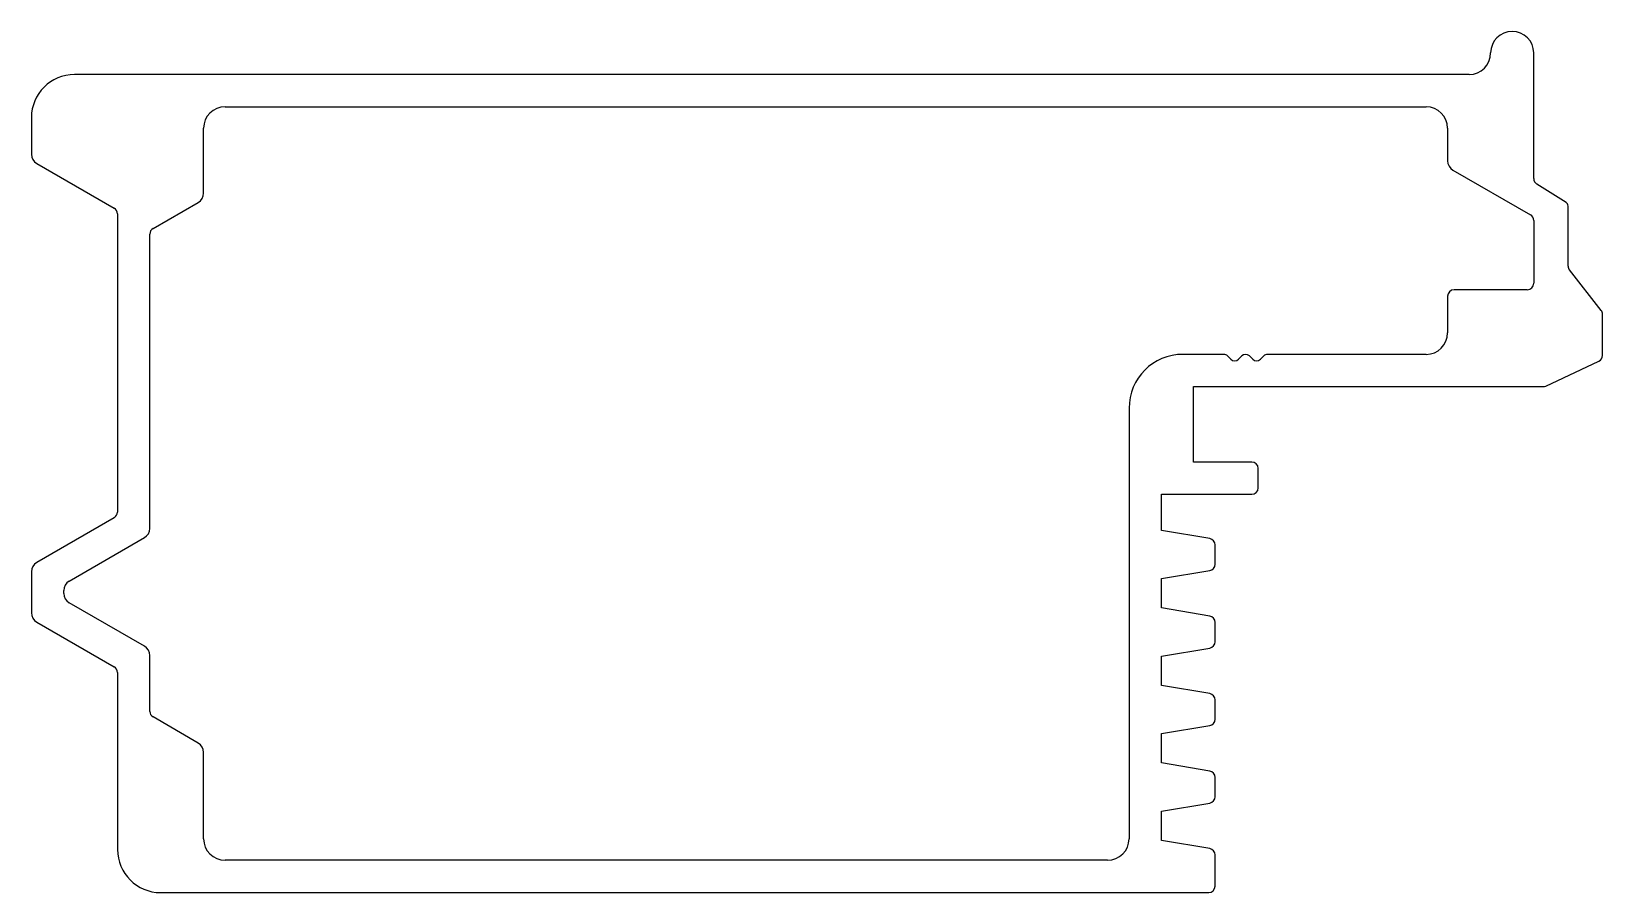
# Model space of a CAD drawing. Extents: x 1153.2 to 1226.2, y 888.8 to 928.8.
import ezdxf

# ---------------------------------------------------------------- set-up
doc = ezdxf.new("R2010")
doc.units = 0
doc.layers.add('GRUBA', color=10, linetype='CONTINUOUS')

msp = doc.modelspace()

# ---------------------------------------------------------------- linework, layer by layer
at = {"layer": 'GRUBA', "color": 0}
for p, q in [((1222.956, 921.994), (1222.956, 927.827)), ((1219.956, 926.827), (1155.156, 926.827)), ((1162.156, 925.327), (1217.956, 925.327)), ((1153.156, 924.827), (1153.156, 923.125)), ((1161.156, 921.316), (1161.156, 924.327)), ((1218.956, 924.327), (1218.956, 922.816)), ((1153.406, 922.692), (1157.006, 920.614)), ((1219.206, 922.383), (1222.806, 920.305)), ((1224.462, 920.886), (1223.097, 921.739)), ((1158.806, 919.671), (1160.906, 920.883)), ((1224.556, 917.931), (1224.556, 920.717)), ((1157.156, 920.354), (1157.156, 906.501)), ((1222.956, 920.045), (1222.956, 917.127)), ((1158.656, 905.746), (1158.656, 919.411)), ((1226.092, 915.869), (1224.62, 917.746)), ((1218.956, 916.527), (1218.956, 914.827)), ((1222.656, 916.827), (1219.256, 916.827)), ((1226.156, 913.778), (1226.156, 915.684)), ((1208.553, 913.827), (1206.656, 913.827)), ((1208.886, 913.599), (1208.73, 913.754)), ((1209.395, 913.754), (1209.239, 913.599)), ((1209.904, 913.599), (1209.748, 913.754)), ((1210.413, 913.754), (1210.257, 913.599)), ((1217.956, 913.827), (1210.59, 913.827)), ((1223.516, 912.355), (1225.983, 913.506)), ((1207.156, 908.827), (1207.156, 912.327)), ((1207.156, 912.327), (1223.39, 912.327)), ((1204.156, 911.327), (1204.156, 891.327)), ((1209.856, 908.827), (1207.156, 908.827)), ((1210.156, 907.627), (1210.156, 908.527)), ((1205.656, 905.646), (1205.656, 907.327)), ((1205.656, 907.327), (1209.856, 907.327)), ((1157.006, 906.241), (1153.406, 904.162)), ((1154.906, 903.292), (1158.406, 905.313)), ((1207.906, 905.269), (1205.656, 905.646)), ((1208.156, 904.081), (1208.156, 904.973)), ((1205.656, 903.409), (1207.906, 903.785)), ((1153.156, 903.729), (1153.156, 901.825)), ((1205.656, 902.046), (1205.656, 903.409)), ((1154.656, 902.725), (1154.656, 902.859)), ((1158.406, 900.272), (1154.906, 902.292)), ((1207.906, 901.669), (1205.656, 902.046)), ((1153.406, 901.392), (1157.006, 899.314)), ((1208.156, 900.481), (1208.156, 901.373)), ((1205.656, 899.809), (1207.906, 900.185)), ((1158.656, 897.244), (1158.656, 899.839)), ((1205.656, 898.446), (1205.656, 899.809)), ((1157.156, 899.054), (1157.156, 890.827)), ((1207.906, 898.069), (1205.656, 898.446)), ((1208.156, 896.881), (1208.156, 897.773)), ((1160.906, 895.772), (1158.806, 896.984)), ((1205.656, 896.209), (1207.906, 896.585)), ((1205.656, 894.846), (1205.656, 896.209)), ((1161.156, 891.327), (1161.156, 895.339)), ((1207.906, 894.469), (1205.656, 894.846)), ((1208.156, 893.281), (1208.156, 894.173)), ((1205.656, 892.609), (1207.906, 892.985)), ((1205.656, 891.246), (1205.656, 892.609)), ((1207.906, 890.869), (1205.656, 891.246)), ((1203.156, 890.327), (1162.156, 890.327)), ((1208.156, 889.127), (1208.156, 890.573)), ((1159.156, 888.827), (1207.856, 888.827))]:
    msp.add_line(p, q, dxfattribs=at)
for centre, radius, start, end in [((1221.956, 927.827), 1, 90, 180), ((1221.956, 927.827), 1, 0, 90), ((1219.956, 927.827), 1, 270, 0), ((1155.156, 924.827), 2, 90, 180), ((1162.156, 924.327), 1, 90, 180), ((1217.956, 924.327), 1, 360, 90), ((1153.656, 923.125), 0.5, 180, 240), ((1219.456, 922.816), 0.5, 180, 240), ((1223.256, 921.994), 0.3, 180, 237.99462), ((1160.656, 921.316), 0.5, 300, 360), ((1156.856, 920.354), 0.3, 0, 60), ((1224.356, 920.717), 0.2, 0, 57.99462), ((1222.656, 920.045), 0.3, 0, 60), ((1158.956, 919.411), 0.3, 120, 180), ((1224.856, 917.931), 0.3, 180, 218.10758), ((1222.656, 917.127), 0.3, 270, 0), ((1219.256, 916.527), 0.3, 90, 180), ((1225.856, 915.684), 0.3, 0, 38.10758), ((1217.956, 914.827), 1, 270, 0), ((1206.656, 911.327), 2.5, 90, 180), ((1208.553, 913.577), 0.25, 45, 90), ((1209.062, 913.775), 0.25, 225, 315), ((1209.571, 913.577), 0.25, 45, 135), ((1210.081, 913.775), 0.25, 225, 315), ((1210.59, 913.577), 0.25, 90, 135), ((1225.856, 913.778), 0.3, 295, 360), ((1223.39, 912.627), 0.3, 270, 295), ((1209.856, 908.527), 0.3, 0, 90), ((1209.856, 907.627), 0.3, 270, 360), ((1156.856, 906.501), 0.3, 300, 0), ((1158.156, 905.746), 0.5, 300, 360), ((1207.856, 904.973), 0.3, 0, 80.5), ((1153.656, 903.729), 0.5, 120, 180), ((1207.856, 904.081), 0.3, 279.5, 360), ((1155.156, 902.859), 0.5, 120, 180), ((1155.156, 902.725), 0.5, 180, 240), ((1153.656, 901.825), 0.5, 180, 240), ((1207.856, 901.373), 0.3, 0, 80.5), ((1158.156, 899.839), 0.5, 0, 60), ((1207.856, 900.481), 0.3, 279.5, 360), ((1156.856, 899.054), 0.3, 0, 60), ((1207.856, 897.773), 0.3, 0, 80.5), ((1158.956, 897.244), 0.3, 180, 240), ((1207.856, 896.881), 0.3, 279.5, 360), ((1160.656, 895.339), 0.5, 0, 60), ((1207.856, 894.173), 0.3, 0, 80.5), ((1207.856, 893.281), 0.3, 279.5, 360), ((1159.156, 890.827), 2, 180, 270), ((1162.156, 891.327), 1, 180, 270), ((1203.156, 891.327), 1, 270, 0), ((1207.856, 890.573), 0.3, 0, 80.5), ((1207.856, 889.127), 0.3, 270, 360)]:
    msp.add_arc(centre, radius, start, end, dxfattribs=at)

doc.saveas('drawing.dxf')
